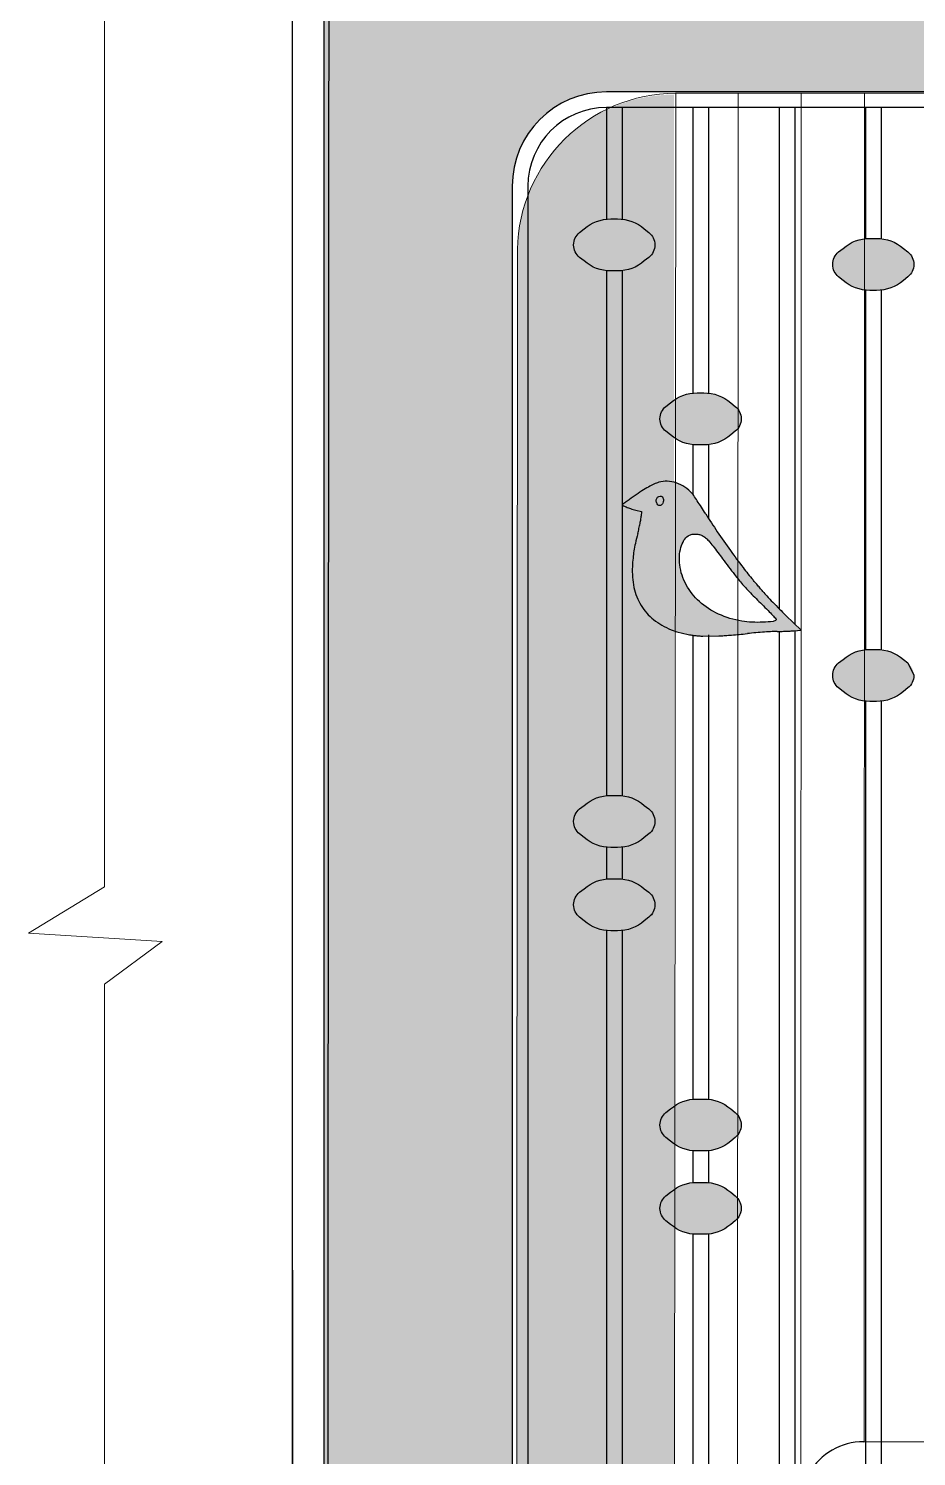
# Model space of a CAD drawing. Header units: millimetres. Extents: x 35877 to 3066687, y -650199 to -40525.
# Drawn here: x 147336.93 to 147365.21, y -179762.83 to -179717.35 of the extents above; entities that cross this region are included whole.
import ezdxf

# ---------------------------------------------------------------- set-up
doc = ezdxf.new("R2010")
doc.units = ezdxf.units.MM
doc.header["$MEASUREMENT"] = 0
doc.linetypes.add('DASHED', pattern=[0.75, 0.5, -0.25])
for name, color, linetype, lineweight in [('A8_FURNITURE', 32, 'Continuous', 30), ('dim05', 1, 'Continuous', 13), ('ELEVATION', 250, 'Continuous', 9), ('Elevation 4.5', 206, 'Continuous', 5), ('FURNITURE', 32, 'Continuous', 9), ('furniture dimensions', 1, 'DASHED', 0), ('NAME PLATE', 7, 'Continuous', 25), ('wall', 7, 'Continuous', 30)]:
    doc.layers.add(name, color=color, linetype=linetype, lineweight=lineweight)

msp = doc.modelspace()

# ---------------------------------------------------------------- hatches: boundary and pattern name
at = {"layer": 'dim05', "lineweight": 0, "true_color": 0xa47149, "transparency": 33554630}
h = msp.add_hatch(color=35, dxfattribs=at)
h.dxf.hatch_style = 1
h.paths.add_polyline_path([(147392.3251674995, -179711.3997529736), (147346.3330766873, -179711.3997529736), (147346.340726098, -179803.3590777474), (147392.3328169103, -179803.3590777474), (147392.3315776124, -179788.4605452587), (147386.3328169103, -179788.4605452587), (147386.3328169103, -179791.3590777474, -0.4142135623730951), (147383.3328169103, -179794.3590777474), (147355.3352635516, -179794.3590777474, -0.4142135623730951), (147352.3352635516, -179791.3590777474), (147352.3352635516, -179722.3649777924, -0.4142135623730951), (147355.3352635516, -179719.3649777924), (147383.3328169103, -179719.3649777924, -0.4142135623730951), (147386.3328169103, -179722.3649777924), (147386.3328169103, -179749.2606801416), (147392.3283168678, -179749.2606801416)])
at = {"layer": 'Elevation 4.5', "lineweight": 0, "true_color": 0x000000, "transparency": 33554628}
h = msp.add_hatch(color=18, dxfattribs=at)
h.dxf.hatch_style = 1
h.paths.add_polyline_path([(147356.8783079408, -179724.243888833, 0.2335693837451339), (147356.6882745511, -179723.8437488668), (147356.5436048831, -179723.7294494846, 0.1866468864992515), (147355.6935321075, -179723.4129529946), (147355.4771988825, -179723.4129529946, 0.1866468864992447), (147354.627126107, -179723.7294494846), (147354.4824564389, -179723.8437488668, 0.229438131234605), (147354.2924230492, -179724.2360761543, 0.2335693837451812), (147354.4824564389, -179724.6362161204), (147354.627126107, -179724.7505155027, 0.1866468864992518), (147355.4771988825, -179725.0670119927), (147355.6935321075, -179725.0670119927, 0.1866468864992437), (147356.5436048831, -179724.7505155027), (147356.6882745511, -179724.6362161204, 0.229438131234605)])
h.paths.add_polyline_path([(147364.9376628907, -179724.4631638638), (147364.7929932227, -179724.3488644816, 0.1866468864992479), (147363.9429204472, -179724.0323679916), (147363.7265872222, -179724.0323679916, 0.186646886499249), (147362.8765144466, -179724.3488644816), (147362.7318447786, -179724.4631638639, 0.2294381312187934), (147362.5418113889, -179724.8554911513, 0.2335693837454127), (147362.7318447786, -179725.2556311174), (147362.8765144466, -179725.3699304997, 0.1866468864992496), (147363.7265872222, -179725.6864269897), (147363.9429204472, -179725.6864269897, 0.1866468864992459), (147364.7929932227, -179725.3699304997), (147364.9376628907, -179725.2556311175, 0.2294381312761696), (147365.1276962805, -179724.86330383, 0.2335693837839362)])
h.paths.add_polyline_path([(147359.4380706643, -179729.3847134651), (147359.2934009963, -179729.2704140829, 0.1866468864992447), (147358.4433282207, -179728.953917593), (147358.2269949958, -179728.953917593, 0.1866468864992453), (147357.3769222202, -179729.2704140829), (147357.2322525521, -179729.3847134652, 0.2294381312187938), (147357.0422191625, -179729.7770407527, 0.2335693837448415), (147357.2322525521, -179730.1771807188), (147357.3769222202, -179730.2914801011, 0.1866468864992492), (147358.2269949958, -179730.607976591), (147358.4433282207, -179730.607976591, 0.186646886499244), (147359.2934009963, -179730.2914801011), (147359.4380706643, -179730.1771807189, 0.229438131276169), (147359.628104054, -179729.7848534313, 0.2335693837839357)])
h = msp.add_hatch(color=18, dxfattribs=at)
h.dxf.hatch_style = 1
edge = h.paths.add_edge_path()
edge.add_arc((147339.2703924858, -179744.8971524703), 22.71277757108558, 32.16172456926157, 32.81148210288643)
edge.add_arc((147344.5505036743, -179741.4928552149), 16.43035654375045, 32.81148210665176, 33.63723764329593)
edge.add_arc((147343.5718016293, -179742.1440515416), 17.60590507442646, 33.63732160428831, 34.28730340976625)
edge.add_arc((147357.5606780946, -179732.6060287093), 0.674793347500813, 34.28730343310656, 41.16894355051372)
edge.add_arc((147357.1639614631, -179732.9529482118), 1.201801152872894, 41.16894354354579, 55.9920307366927)
edge.add_arc((147357.1855411539, -179732.9209646011), 1.163218327600577, 55.99203073469801, 71.17988011244289)
edge.add_arc((147357.2227774439, -179732.8117155181), 1.047797777297143, 71.1799864031716, 87.21540258183099)
edge.add_arc((147357.2366479413, -179732.5265413828), 0.7622865198643559, 87.21540257365744, 107.569980809068)
edge.add_arc((147357.3958545889, -179733.0293381829), 1.289687106465092, 107.5699808175182, 114.984230487483)
edge.add_arc((147357.959424872, -179734.2387875243), 2.62399560651567, 114.984230472451, 119.3422138767468)
edge.add_arc((147358.5669758085, -179735.3195639687), 3.863832637452334, 119.3422138913767, 122.918402823684)
edge.add_arc((147361.1491809273, -179739.3082356773), 8.615388727239672, 122.9184028174024, 124.8820485785528)
edge.add_arc((147388.6279233748, -179778.7244012969), 56.66448235709579, 124.8820485660495, 125.0486099598604)
edge.add_arc((147375.1480082019, -179759.5078074002), 33.19140002734221, 125.0486100054601, 125.297528854635)
edge.add_arc((147395.7656303159, -179788.6297826148), 68.87298886579251, 125.2975288079876, 125.400118313947)
edge.add_arc((147356.0160073778, -179732.6968740753), 0.2543122433924807, 125.400118316436, 130.7660377782542)
edge.add_arc((147355.8611644388, -179732.5172716855), 0.01717651394238802, 130.7660378935498, 241.7913550572283)
edge.add_arc((147356.539567543, -179731.2525134982), 1.452392192579913, 241.7913550735764, 246.6074439563219)
edge.add_arc((147356.6106907525, -179731.0880988554), 1.631530925651959, 246.6074439603124, 252.0734011422824)
edge.add_arc((147356.7753567271, -179730.5790912304), 2.166510967779784, 252.0734011402797, 256.4923487535344)
edge.add_line((147356.2693134696, -179732.6856737697), (147356.4536184268, -179732.7299475065))
edge.add_line((147356.4536184268, -179732.7299475065), (147356.4445692315, -179732.8849338977))
edge.add_arc((147355.6927610389, -179732.841038049), 0.7530885764697608, 350.1867725936558, 356.65846321495945, ccw=False)
edge.add_arc((147351.0008530469, -179732.0294892722), 5.514665208493895, 348.6954306194755, 350.18677260226514, ccw=False)
edge.add_arc((147350.3501680287, -179731.899422537), 6.178222552240888, 347.16117339176003, 348.6954936126226, ccw=False)
edge.add_arc((147350.0989819452, -179731.8421801609), 6.435848517784304, 345.672186875351, 347.1612144690426, ccw=False)
edge.add_arc((147368.0145657578, -179736.4180681835), 12.0548760364553, 165.6721868666316, 167.2040636775351)
edge.add_arc((147360.1517961764, -179734.6322772017), 3.991862026780903, 167.204063686911, 170.6969806769675)
edge.add_arc((147359.538792039, -179734.5318564175), 3.370687006033028, 170.6970534266985, 174.5650807287393)
edge.add_arc((147362.6894829734, -179734.8316218753), 6.535606071972467, 174.565080738195, 176.9223248547493)
edge.add_arc((147358.7660067221, -179734.6206672009), 2.606462683265474, 176.9223248525256, 191.7869719320551)
edge.add_arc((147357.9702136696, -179734.7867281933), 1.793527977553087, 191.7869719330732, 211.4585563509173)
edge.add_arc((147357.9053177769, -179734.8264319075), 1.717449979413286, 211.4585563533364, 231.6243327161126)
edge.add_arc((147358.2324227319, -179734.4133679206), 2.244346087587395, 231.6243327160234, 248.1267195580764)
edge.add_line((147357.396280261, -179736.4961437437), (147357.5753943547, -179736.5680501387))
edge.add_line((147357.5753943547, -179736.5680501387), (147357.9346436562, -179736.6498498345))
edge.add_arc((147358.2296120936, -179735.1103831067), 1.567470632925063, 259.1533424034242, 262.434350220214)
edge.add_arc((147358.7726185261, -179731.0220438236), 5.691712875962254, 262.4343501949585, 263.6909855828025)
edge.add_arc((147358.8340648551, -179730.4662716086), 6.250871535311828, 263.6909856047576, 264.9343735003256)
edge.add_arc((147358.7036436242, -179731.9375813713), 4.773792622310335, 264.9343735001598, 266.4562436123144)
edge.add_line((147358.4085717297, -179736.7022459532), (147358.9154114748, -179736.686532157))
edge.add_line((147358.9154114748, -179736.686532157), (147359.0413431016, -179736.686532157))
edge.add_arc((147359.0413431012, -179735.6379559009), 1.048576256143861, 270.0000000222639, 274.4026507890214)
edge.add_arc((147356.8670444477, -179707.3975035508), 29.37260710579882, 274.4026507642312, 274.7970686569487)
edge.add_arc((147357.0706917196, -179709.8246139862), 26.9369681186945, 274.7971488530964, 275.310263421353)
edge.add_arc((147356.0896004547, -179699.2697551817), 37.53732586980061, 275.3103236337591, 275.7105061503938)
edge.add_arc((147361.7975477106, -179756.3501029898), 19.82770500941959, 94.91844812055871, 95.7105061553006, ccw=False)
edge.add_arc((147361.8781907093, -179757.2870395427), 20.76810566715427, 94.15348781103518, 94.9184901770812, ccw=False)
edge.add_arc((147361.7142126199, -179755.0288548357), 18.50397515314464, 93.39746178999599, 94.1535177038175, ccw=False)
edge.add_arc((147360.8047095357, -179739.7087125569), 3.156859616249403, 90.60034834854628, 93.39746178710669, ccw=False)
edge.add_arc((147360.6881000409, -179728.5801947689), 7.972269097740296, 270.6003483631366, 271.0369806123186)
edge.add_line((147360.8323800775, -179736.5511581886), (147361.5425724825, -179736.5153914638))
edge.add_arc((147377.6668598689, -179719.20706712), 23.65524752161354, 223.9404505925304, 227.0283183088817, ccw=False)
edge.add_arc((147372.1743996201, -179724.5221621643), 16.01214733226215, 222.896776801858, 223.8834857300156, ccw=False)
edge.add_arc((147363.2795960893, -179732.7867912541), 3.870416654803198, 220.0632280018442, 222.8967767977496, ccw=False)
edge.add_arc((147284.7005105026, -179798.8703798608), 98.80242968147073, 40.06322799918034, 40.1516844981128)
edge.add_arc((147297.912081313, -179787.7249440291), 81.51757089850346, 40.15175099837433, 40.25570186641909)
edge.add_arc((147301.2035390286, -179784.9380433051), 77.20474009557171, 40.25575072261492, 40.34538112926886)
edge.add_arc((147355.5413216991, -179738.7822109571), 5.909891156234724, 40.3453811102247, 40.94446054311418)
edge.add_arc((147365.879635203, -179729.8128315031), 7.776981894013973, 217.2227130501662, 220.944460562683, ccw=False)
edge.add_arc((147379.2128230095, -179719.6840578926), 24.52111375975269, 215.641396512841, 217.2227130518501, ccw=False)
edge.add_arc((147381.1057479373, -179718.326787035), 26.85035160999695, 214.0867432932073, 215.6413965111122, ccw=False)
edge.add_arc((147375.5904825388, -179722.0590416868), 20.19093142486694, 212.1617245665263, 214.0867432949394, ccw=False)
edge = h.paths.add_edge_path(flags=16)
edge.add_arc((147357.1481575823, -179732.3662968056), 0.2322651146118047, 204.4953488956486, 219.9434680252169, ccw=False)
edge.add_arc((147357.0961830887, -179732.3899778519), 0.1751499683182469, 171.290389192147, 204.4953488683468, ccw=False)
edge.add_arc((147357.0869621753, -179732.3885652708), 0.1658214834924032, 136.6978099472737, 171.2903892049318, ccw=False)
edge.add_arc((147357.0493307803, -179732.3531005222), 0.1141120038685766, 93.00279646678632, 136.6978099550661, ccw=False)
edge.add_arc((147357.0486224601, -179732.3395975795), 0.1005904958060329, 45.000014898631775, 93.00279645580622, ccw=False)
edge.add_arc((147357.0520969858, -179732.33612309), 0.09567680006221069, 11.325878481928214, 45.00003095784922, ccw=False)
edge.add_arc((147356.8922138487, -179732.368145997), 0.2587353297781608, -4.7066212332899795, 11.325878482564974, ccw=False)
edge.add_arc((147356.8788609153, -179732.3670466325), 0.272133442740565, 339.6071331042216, 355.2933787699598, ccw=False)
edge.add_arc((147357.0133215565, -179732.4170330425), 0.1286820390840577, 312.14464819820995, 339.6071330874381, ccw=False)
edge.add_arc((147357.0034254123, -179732.4060979051), 0.1434302898713241, 290.55917258419873, 312.14464822246345, ccw=False)
edge.add_arc((147357.0298070768, -179732.4764373323), 0.06830621089635083, 252.9833380006609, 290.55917254643856, ccw=False)
edge.add_arc((147357.0343467197, -179732.4616042584), 0.08381841382622764, 219.9434680186553, 252.98333803240502, ccw=False)
edge = h.paths.add_edge_path(flags=16)
edge.add_arc((147358.1165859455, -179733.7761480042), 0.3224896342936749, 104.54598176385619, 123.51146245731499, ccw=False)
edge.add_arc((147358.1610738936, -179733.9476023808), 0.4996217341068242, 90.8832227233267, 104.5459817776453, ccw=False)
edge.add_arc((147358.1616567858, -179733.9854123493), 0.5374361954011544, 77.69642233482853, 90.88322270792588, ccw=False)
edge.add_arc((147358.1773280367, -179733.9135590597), 0.4638938039961975, 62.970975317138425, 77.69642235515062, ccw=False)
edge.add_arc((147358.1053201685, -179734.0547056509), 0.622347246046015, 51.14747338085027, 62.970975305511615, ccw=False)
edge.add_arc((147357.9935135885, -179734.1935042296), 0.8005767519077509, 41.35852815053022, 51.14747337910302, ccw=False)
edge.add_arc((147356.3418402299, -179735.6475267959), 3.00107817356593, 37.224918750188124, 41.3585281564371, ccw=False)
edge.add_arc((147304.884183869, -179774.741299066), 67.62470719938264, 36.79428501611818, 37.22491874805053, ccw=False)
edge.add_arc((147393.4776243871, -179708.4787191189), 43.00768952093476, 216.7942850155055, 217.637653555101)
edge.add_arc((147365.266350065, -179730.2338751115), 7.382378137841509, 217.6376535555531, 220.7440865039881)
edge.add_arc((147364.1648018025, -179731.1828317362), 5.928443046414641, 220.7440865036091, 224.3298438756137)
edge.add_arc((147374.6666462418, -179720.9238262168), 20.60958506176154, 224.3298438766727, 225.7480068876762)
edge.add_arc((147347.3408872015, -179748.9725503434), 18.5494245306522, 44.86726686309112, 45.748006887651115, ccw=False)
edge.add_arc((147356.7499479711, -179739.6069835213), 5.27372242245683, 42.62086097932121, 44.86726685715291, ccw=False)
edge.add_arc((147354.968805319, -179741.2460254049), 7.694244565161012, 41.450303158881525, 42.62086099310898, ccw=False)
edge.add_arc((147360.7199661042, -179736.166714363), 0.02122358009796283, -32.61788156688658, 41.45030317844203, ccw=False)
edge.add_arc((147360.6322253274, -179736.1105632048), 0.125393616470867, 275.88485687641503, 327.3821184445491, ccw=False)
edge.add_arc((147360.1022293043, -179730.9686067943), 5.294591959775962, 272.4032081349221, 275.8848568685409, ccw=False)
edge.add_arc((147360.1560521376, -179732.2510643926), 4.011005426326134, 267.33728693384694, 272.40320813495885, ccw=False)
edge.add_arc((147360.0949087252, -179733.5657900017), 2.694858799206424, 260.5119849194672, 267.33728693438877, ccw=False)
edge.add_arc((147360.150783687, -179733.2314648053), 3.033820962743133, 245.8124506496482, 260.51198491980324, ccw=False)
edge.add_arc((147359.8617285201, -179733.8750157068), 2.328334852051495, 227.8874133910659, 245.81245064905892, ccw=False)
edge.add_arc((147359.6637561058, -179734.0940193844), 2.033113430747092, 208.563410003735, 227.8874133889282, ccw=False)
edge.add_arc((147359.4823586514, -179734.192767491), 1.826579595609213, 187.620794974303, 208.563486297588, ccw=False)
edge.add_arc((147359.0840453341, -179734.2460609796), 1.424716814798801, 176.1607285301803, 187.6207949680533, ccw=False)
edge.add_arc((147358.9708489733, -179734.238464553), 1.311265848237073, 163.965792939255, 176.1607285358748, ccw=False)
edge.add_arc((147358.7147967611, -179734.1648772952), 1.044849219870216, 150.4171642868732, 163.9657929342519, ccw=False)
edge.add_arc((147358.1687190701, -179733.8548783374), 0.4169159444802546, 123.51146246436971, 150.4171642894861, ccw=False)
h = msp.add_hatch(color=18, dxfattribs=at)
h.dxf.hatch_style = 1
h.paths.add_polyline_path([(147365.1276962805, -179737.9568266399, 0.2335693837455621), (147364.9376628908, -179737.5566866738), (147364.7929932227, -179737.4423872915, 0.1866468864992518), (147363.9429204472, -179737.1258908016), (147363.7265872222, -179737.1258908016, 0.1866468864992447), (147362.8765144466, -179737.4423872915), (147362.7318447786, -179737.5566866738, 0.2294381312187929), (147362.5418113889, -179737.9490139613, 0.2335693837448415), (147362.7318447786, -179738.3491539274), (147362.8765144466, -179738.4634533097, 0.1866468864992493), (147363.7265872222, -179738.7799497996), (147363.9429204472, -179738.7799497996, 0.1866468864992456), (147364.7929932227, -179738.4634533097), (147364.9376628907, -179738.3491539275, 0.2294381312761698)])
h = msp.add_hatch(color=18, dxfattribs=at)
h.dxf.hatch_style = 1
h.paths.add_polyline_path([(147356.8783079408, -179742.6075487532, 0.2335693837455621), (147356.6882745512, -179742.2074087871), (147356.5436048831, -179742.0931094048, 0.1866468864992518), (147355.6935321075, -179741.7766129149), (147355.4771988826, -179741.7766129149, 0.1866468864992447), (147354.627126107, -179742.0931094048), (147354.4824564389, -179742.2074087871, 0.2294381312187929), (147354.2924230492, -179742.5997360746, 0.2335693837448415), (147354.4824564389, -179742.9998760407), (147354.627126107, -179743.114175423, 0.1866468864992493), (147355.4771988826, -179743.4306719129), (147355.6935321075, -179743.4306719129, 0.1866468864992456), (147356.5436048831, -179743.114175423), (147356.6882745511, -179742.9998760408, 0.2294381312761698)])
h = msp.add_hatch(color=18, dxfattribs=at)
h.dxf.hatch_style = 1
h.paths.add_polyline_path([(147356.8783079408, -179745.2616077513, 0.2335693837455621), (147356.6882745512, -179744.8614677852), (147356.5436048831, -179744.7471684029, 0.1866468864992518), (147355.6935321075, -179744.4306719129), (147355.4771988826, -179744.4306719129, 0.1866468864992447), (147354.627126107, -179744.7471684029), (147354.4824564389, -179744.8614677852, 0.2294381312187929), (147354.2924230492, -179745.2537950726, 0.2335693837448415), (147354.4824564389, -179745.6539350388), (147354.627126107, -179745.7682344211, 0.1866468864992493), (147355.4771988826, -179746.084730911), (147355.6935321075, -179746.084730911, 0.1866468864992456), (147356.5436048831, -179745.7682344211), (147356.6882745511, -179745.6539350388, 0.2294381312761698)])
h = msp.add_hatch(color=18, dxfattribs=at)
h.dxf.hatch_style = 1
h.paths.add_polyline_path([(147359.628104054, -179752.2780574081, 0.2335693837455621), (147359.4380706644, -179751.8779174419), (147359.2934009963, -179751.7636180597, 0.1866468864992518), (147358.4433282207, -179751.4471215697), (147358.2269949958, -179751.4471215697, 0.1866468864992447), (147357.3769222202, -179751.7636180597), (147357.2322525521, -179751.877917442, 0.2294381312187929), (147357.0422191625, -179752.2702447294, 0.2335693837448415), (147357.2322525521, -179752.6703846955), (147357.3769222202, -179752.7846840778, 0.1866468864992493), (147358.2269949958, -179753.1011805678), (147358.4433282207, -179753.1011805678, 0.1866468864992456), (147359.2934009963, -179752.7846840778), (147359.4380706643, -179752.6703846956, 0.2294381312761698)])
h = msp.add_hatch(color=18, dxfattribs=at)
h.dxf.hatch_style = 1
h.paths.add_polyline_path([(147359.628104054, -179754.9321164062, 0.2335693837455621), (147359.4380706644, -179754.53197644), (147359.2934009963, -179754.4176770577, 0.1866468864992518), (147358.4433282207, -179754.1011805678), (147358.2269949958, -179754.1011805678, 0.1866468864992447), (147357.3769222202, -179754.4176770577), (147357.2322525521, -179754.53197644, 0.2294381312187929), (147357.0422191625, -179754.9243037275, 0.2335693837448415), (147357.2322525521, -179755.3244436936), (147357.3769222202, -179755.4387430759, 0.1866468864992493), (147358.2269949958, -179755.7552395659), (147358.4433282207, -179755.7552395659, 0.1866468864992456), (147359.2934009963, -179755.4387430759), (147359.4380706643, -179755.3244436937, 0.2294381312761698)])
at = {"layer": 'NAME PLATE', "lineweight": 0, "true_color": 0x000000, "transparency": 33554687}
h = msp.add_hatch(color=18, dxfattribs=at)
h.dxf.hatch_style = 1
h.set_gradient(color1=(153, 155, 55), color2=(229, 232, 120), name='INVCYLINDER')
h.paths.add_polyline_path([(147386.5848422192, -179724.4331572106, 0.4109880837196706), (147381.5476447298, -179719.4511910097), (147381.5476447298, -179762.3972749645), (147386.5848422192, -179762.3936251742)], flags=17)
h.paths.add_polyline_path([(147386.5850094371, -179766.4111629302, 0.9852287181319922), (147386.5226064458, -179762.4127009826), (147381.5476447298, -179762.3972749645), (147381.5476447298, -179789.3580342925), (147357.4855009232, -179789.3580342925), (147357.4855009232, -179719.4508876503, 0.4142438736979137), (147352.5028196509, -179724.4331572536), (147352.455553519, -179789.3826911348, 0.4139882622943566), (147357.4555520395, -179794.3865375537), (147381.5048659361, -179794.4050383065, 0.4196556007892562), (147386.6135037284, -179789.377809019)])

# ---------------------------------------------------------------- linework, layer by layer
at = {"layer": 'A8_FURNITURE', "linetype": 'ByBlock', "lineweight": 15, "transparency": 33554687}
for p, q in [((147357.5491893051, -179719.4039058594, 531.9840777681574), (147357.4870379065, -179789.3100923572, -260.0136148767915)), ((147357.5399587933, -179719.4039052458, -42.33362148404757), (147381.5475850639, -179719.4055010982, 42.33362148404757)), ((147359.5355707914, -179719.4040378996, 2.395492587626329), (147359.4948048342, -179789.3116369003, -1.503754232695003)), ((147361.5368538606, -179719.4041709304, 2.394176148815795), (147361.5239730482, -179766.3609411842)), ((147363.5514166515, -179719.4043048439, 2.393617538788078), (147363.5396481407, -179762.3653141177, -0.000630084406848308))]:
    msp.add_line(p, q, dxfattribs=at)
at = {"layer": 'A8_FURNITURE', "linetype": 'ByBlock', "transparency": 33554687}
msp.add_line((147363.5245211989, -179762.3623931173, 0.1018996002810582), (147386.5236929953, -179762.3457286614), dxfattribs=at)
msp.add_lwpolyline([(147392.4990637174, -179803.3908852751), (147346.4407260981, -179803.3554533322), (147346.5058636073, -179711.3395912913)], dxfattribs=at)
at = {"layer": 'A8_FURNITURE', "linetype": 'ByBlock', "lineweight": 15, "transparency": 33554687}
msp.add_lwpolyline([(147352.4588928132, -179789.5198076689), (147352.5027613041, -179724.3858714471)], dxfattribs=at)
msp.add_arc((147357.5706445538, -179724.472434839, -42.33362148404757), 5.068622480763499, 90.34687438484784, 179.0214386323022, dxfattribs=at)
at = {"layer": 'A8_FURNITURE', "linetype": 'ByBlock', "transparency": 33554687}
msp.add_arc((147363.5245211989, -179764.3623931151, 0.1018996002810582), 1.999999924652877, 90, 270.0159486753458, dxfattribs=at)
at = {"layer": 'ELEVATION', "color": 18, "true_color": 0x000000, "transparency": 33554687}
msp.add_line((147345.340726098, -179833.3590777474), (147345.340726098, -179682.3590777474), dxfattribs=at)
at = {"layer": 'Elevation 4.5', "color": 18, "lineweight": 30, "true_color": 0x000000, "transparency": 33554687}
for p, q in [((147355.335365495, -179719.8649777924), (147355.335365495, -179723.419177447)), ((147355.835365495, -179719.8649777924), (147355.835365495, -179723.419177447)), ((147358.0851616082, -179719.8649777924), (147358.0851616082, -179728.9601420454)), ((147358.5851616082, -179719.8649777924), (147358.5851616082, -179728.9601420454)), ((147360.8349577214, -179719.8649777924), (147360.8349577214, -179735.8276536255)), ((147361.3349577214, -179719.8649777924), (147361.3349577214, -179736.3149091399)), ((147363.5847538347, -179719.8649777924), (147363.5847538347, -179724.038592444)), ((147364.0847538347, -179719.8649777924), (147364.0847538347, -179724.038592444)), ((147355.335365495, -179725.0607875403), (147355.335365495, -179741.7828373673)), ((147355.835365495, -179725.0607875403), (147355.835365495, -179741.7828373672)), ((147363.5847538347, -179725.6802025372), (147363.5847538347, -179737.132115254)), ((147364.0847538347, -179725.6802025372), (147364.0847538347, -179737.132115254)), ((147358.0851616082, -179730.6017521386), (147358.0851616082, -179732.1814546807)), ((147358.5851616082, -179730.6017521386), (147358.5851616082, -179732.9444802105)), ((147356.2693130649, -179732.6856736725), (147356.4536184268, -179732.7299475065)), ((147356.4536184268, -179732.7299475065), (147356.4445692705, -179732.8849332292)), ((147361.5425724825, -179736.5153914638), (147361.0517837596, -179736.0414633904)), ((147357.3962817701, -179736.4961443495), (147357.5753943547, -179736.5680501387)), ((147357.5753943547, -179736.5680501387), (147357.9346436562, -179736.6498498345)), ((147360.8349577214, -179736.5511111145), (147360.8349577214, -179775.0379045549)), ((147361.301912465, -179736.5321914242), (147361.5425724825, -179736.5153914638)), ((147361.3349577214, -179736.5298846056), (147361.3349577214, -179775.0477868053)), ((147358.0851616082, -179736.6720879339), (147358.0851616082, -179751.4533460221)), ((147358.4085717297, -179736.7022459532), (147358.9154114748, -179736.686532157)), ((147358.5851616082, -179736.6551597964), (147358.5851616082, -179751.4533460221)), ((147358.9154114748, -179736.686532157), (147359.0413441428, -179736.686532157)), ((147363.5847538347, -179738.7737253472), (147363.5847538347, -179751.4821111864)), ((147364.0847538347, -179738.7737253472), (147364.0847538347, -179752.3156759286)), ((147355.335365495, -179743.4244474605), (147355.335365495, -179744.4368963653)), ((147355.835365495, -179743.4244474605), (147355.835365495, -179744.4368963653)), ((147358.0851616083, -179744.0207128699), (147358.0851616083, -179745.0207128699)), ((147358.5851616083, -179744.0207128699), (147358.5851616083, -179745.0207128699)), ((147355.335365495, -179746.0785064586), (147355.335365495, -179771.1406110733)), ((147355.835365495, -179746.0785064586), (147355.835365495, -179770.6537180487)), ((147363.5847538347, -179751.4821111864), (147363.5847538347, -179793.8465463402)), ((147364.0847538347, -179752.3156759286), (147364.0847538347, -179793.8590777474)), ((147358.0851616082, -179753.0949561154), (147358.0851616082, -179754.1074050202)), ((147358.5851616082, -179753.0949561154), (147358.5851616082, -179754.1074050202)), ((147358.0851616082, -179755.7490151134), (147358.0851616082, -179767.7755470211)), ((147358.5851616082, -179755.7490151134), (147358.5851616082, -179767.0098358779))]:
    msp.add_line(p, q, dxfattribs=at)
msp.add_lwpolyline([(147393.3251674995, -179710.3997529736), (147345.3330766873, -179710.3997529736), (147345.340726098, -179803.3590777474), (147393.3328169103, -179803.3590777474)], close=True, dxfattribs=at)
msp.add_lwpolyline([(147385.8328169103, -179749.2606801416), (147385.8328169103, -179722.3649777924, 0.4142135623730951), (147383.3328169103, -179719.8649777924), (147355.3352635516, -179719.8649777924, 0.4142135623730951), (147352.8352635516, -179722.3649777924), (147352.8352635516, -179791.3590777474, 0.4142135623730951), (147355.3352635516, -179793.8590777474), (147383.3328169103, -179793.8590777474, 0.4142135623730951), (147385.8328169103, -179791.3590777474), (147385.8328169103, -179788.4605452587)], format="xyb", dxfattribs=at)
for points in [[(147356.8783079408, -179724.2360761543), (147356.8783079408, -179724.243888833, -0.2294381312374742), (147356.6882745511, -179724.6362161204), (147356.5436048831, -179724.7505155027, -0.1866468864992491), (147355.6935321075, -179725.0670119927), (147355.4771988825, -179725.0670119927, -0.1866468864992491), (147354.627126107, -179724.7505155027), (147354.4824564389, -179724.6362161204, -0.2294381312374742), (147354.2924230492, -179724.243888833), (147354.2924230492, -179724.2360761543, -0.2294381312374741), (147354.4824564389, -179723.8437488668), (147354.627126107, -179723.7294494846, -0.1866468864992491), (147355.4771988825, -179723.4129529946), (147355.6935321075, -179723.4129529946, -0.1866468864992491), (147356.5436048831, -179723.7294494846), (147356.6882745511, -179723.8437488668, -0.2294381312374741)], [(147365.1276962805, -179724.8554911513), (147365.1276962805, -179724.86330383, -0.2294381312374742), (147364.9376628908, -179725.2556311174), (147364.7929932227, -179725.3699304997, -0.1866468864992491), (147363.9429204472, -179725.6864269897), (147363.7265872222, -179725.6864269897, -0.1866468864992491), (147362.8765144466, -179725.3699304997), (147362.7318447786, -179725.2556311174, -0.2294381312374742), (147362.5418113889, -179724.86330383), (147362.5418113889, -179724.8554911513, -0.2294381312374741), (147362.7318447786, -179724.4631638638), (147362.8765144466, -179724.3488644816, -0.1866468864992491), (147363.7265872222, -179724.0323679916), (147363.9429204472, -179724.0323679916, -0.1866468864992491), (147364.7929932227, -179724.3488644816), (147364.9376628908, -179724.4631638638, -0.2294381312374741)], [(147359.628104054, -179729.7770407527), (147359.628104054, -179729.7848534313, -0.2294381312374742), (147359.4380706644, -179730.1771807188), (147359.2934009963, -179730.2914801011, -0.1866468864992491), (147358.4433282207, -179730.607976591), (147358.2269949958, -179730.607976591, -0.1866468864992491), (147357.3769222202, -179730.2914801011), (147357.2322525521, -179730.1771807188, -0.2294381312374742), (147357.0422191625, -179729.7848534313), (147357.0422191625, -179729.7770407527, -0.2294381312374741), (147357.2322525522, -179729.3847134652), (147357.3769222202, -179729.2704140829, -0.1866468864992491), (147358.2269949958, -179728.953917593), (147358.4433282207, -179728.953917593, -0.1866468864992491), (147359.2934009963, -179729.2704140829), (147359.4380706644, -179729.3847134652, -0.2294381312374741)], [(147357.1197506633, -179732.2684693393, -0.147998), (147357.1459105978, -179732.3173332984, -0.070065), (147357.1500770575, -179732.38937184, -0.06855499999999999), (147357.1339385954, -179732.4618727248, -0.120405), (147357.0996678296, -179732.5124447206, -0.09446399999999999), (147357.053794462, -179732.5403931279, -0.16544), (147357.0098174122, -179732.5417531172, -0.145171), (147356.970084994, -179732.515418356, -0.06750700000000001), (147356.9367976816, -179732.4625988089, -0.145904), (147356.9230525563, -179732.3634574793, -0.152099), (147356.9662863815, -179732.2748370106, -0.193), (147357.0433535369, -179732.2391451714, -0.212568)], [(147358.3881404008, -179733.5003332032, -0.051635), (147358.4957283662, -179733.5700433625, -0.042739), (147358.594418332, -179733.6645083648, -0.018038), (147358.7314979461, -179733.8320361726, -0.001879), (147359.0374477958, -179734.2379037777, 0.00368), (147359.4203387096, -179734.7420519274, 0.013555), (147359.6732272825, -179735.0522238442, 0.015647), (147359.9240200138, -179735.3255611233, 0.006188), (147360.2849665834, -179735.6860173354, -0.003843), (147360.4876688326, -179735.8865546548, -0.009801), (147360.6306107001, -179736.0359045564, -0.005108), (147360.7358738112, -179736.1526649784, -0.334926), (147360.7378424032, -179736.1781545679, -0.228559), (147360.6450818305, -179736.2352959967, -0.015192), (147360.324255326, -179736.2585414315, -0.022109), (147359.9697122619, -179736.2577390713, -0.029789), (147359.6506902385, -179736.2237843365, -0.06422699999999999), (147358.9077561147, -179735.9989459865, -0.078375), (147358.3003583109, -179735.6022291426, -0.084521), (147357.8780730738, -179735.0660720225, -0.091628), (147357.6719126768, -179734.4350037231, -0.050044), (147357.6625250568, -179734.1506769998, -0.053263), (147357.7105953443, -179733.8762782535, -0.059186), (147357.8061510658, -179733.6490547552, -0.11794), (147357.9385373176, -179733.5072646645, -0.082944), (147358.0355919946, -179733.4639949261, -0.059685), (147358.1533725468, -179733.4480400059, -0.057602), (147358.276180212, -179733.4603199298, -0.06434)], [(147365.1276962805, -179737.9490139613), (147365.1276962805, -179737.9568266399, -0.2294381312374742), (147364.9376628908, -179738.3491539274), (147364.7929932228, -179738.4634533097, -0.1866468864992491), (147363.9429204472, -179738.7799497996), (147363.7265872222, -179738.7799497996, -0.1866468864992491), (147362.8765144467, -179738.4634533097), (147362.7318447786, -179738.3491539274, -0.2294381312374742), (147362.5418113889, -179737.9568266399), (147362.5418113889, -179737.9490139613, -0.2294381312374741), (147362.7318447786, -179737.5566866738), (147362.8765144467, -179737.4423872915, -0.1866468864992491), (147363.7265872222, -179737.1258908016), (147363.9429204472, -179737.1258908016, -0.1866468864992491), (147364.7929932228, -179737.4423872915), (147364.9376628908, -179737.5566866738)], [(147356.8783079408, -179742.5997360745), (147356.8783079408, -179742.6075487532, -0.2294381312374742), (147356.6882745511, -179742.9998760407), (147356.5436048831, -179743.114175423, -0.1866468864992491), (147355.6935321075, -179743.4306719129), (147355.4771988825, -179743.4306719129, -0.1866468864992491), (147354.627126107, -179743.114175423), (147354.4824564389, -179742.9998760407, -0.2294381312374742), (147354.2924230492, -179742.6075487532), (147354.2924230492, -179742.5997360745, -0.2294381312374741), (147354.4824564389, -179742.2074087871), (147354.627126107, -179742.0931094048, -0.1866468864992491), (147355.4771988825, -179741.7766129148), (147355.6935321075, -179741.7766129148, -0.1866468864992491), (147356.5436048831, -179742.0931094048), (147356.6882745511, -179742.2074087871, -0.2294381312374741)], [(147356.8783079408, -179745.2537950726), (147356.8783079408, -179745.2616077513, -0.2294381312374742), (147356.6882745511, -179745.6539350387), (147356.5436048831, -179745.768234421, -0.1866468864992491), (147355.6935321075, -179746.084730911), (147355.4771988825, -179746.084730911, -0.1866468864992491), (147354.627126107, -179745.768234421), (147354.4824564389, -179745.6539350387, -0.2294381312374742), (147354.2924230492, -179745.2616077513), (147354.2924230492, -179745.2537950726, -0.2294381312374741), (147354.4824564389, -179744.8614677851), (147354.627126107, -179744.7471684029, -0.1866468864992491), (147355.4771988825, -179744.4306719129), (147355.6935321075, -179744.4306719129, -0.1866468864992491), (147356.5436048831, -179744.7471684029), (147356.6882745511, -179744.8614677851, -0.2294381312374741)], [(147359.628104054, -179752.2702447294), (147359.628104054, -179752.2780574081, -0.2294381312374742), (147359.4380706644, -179752.6703846955), (147359.2934009963, -179752.7846840778, -0.1866468864992491), (147358.4433282207, -179753.1011805678), (147358.2269949958, -179753.1011805678, -0.1866468864992491), (147357.3769222202, -179752.7846840778), (147357.2322525521, -179752.6703846955, -0.2294381312374742), (147357.0422191625, -179752.2780574081), (147357.0422191625, -179752.2702447294, -0.2294381312374741), (147357.2322525522, -179751.8779174419), (147357.3769222202, -179751.7636180597, -0.1866468864992491), (147358.2269949958, -179751.4471215697), (147358.4433282207, -179751.4471215697, -0.1866468864992491), (147359.2934009963, -179751.7636180597), (147359.4380706644, -179751.8779174419, -0.2294381312374741)], [(147359.628104054, -179754.9243037275), (147359.628104054, -179754.9321164062, -0.2294381312374742), (147359.4380706644, -179755.3244436936), (147359.2934009963, -179755.4387430759, -0.1866468864992491), (147358.4433282207, -179755.7552395659), (147358.2269949958, -179755.7552395659, -0.1866468864992491), (147357.3769222202, -179755.4387430759), (147357.2322525521, -179755.3244436936, -0.2294381312374742), (147357.0422191625, -179754.9321164062), (147357.0422191625, -179754.9243037275, -0.2294381312374741), (147357.2322525522, -179754.53197644), (147357.3769222202, -179754.4176770577, -0.1866468864992491), (147358.2269949958, -179754.1011805678), (147358.4433282207, -179754.1011805678, -0.1866468864992491), (147359.2934009963, -179754.4176770577), (147359.4380706644, -179754.53197644, -0.2294381312374741)]]:
    msp.add_lwpolyline(points, format="xyb", close=True, dxfattribs=at)
for centre, radius, start, end in [((147358.5669758084, -179735.3195639692), 3.863832637864203, 119.34230036194, 122.9184126580655), ((147357.9594248722, -179734.2387875236), 2.623995605995932, 114.9842620505962, 119.3423412243176), ((147357.3958545888, -179733.0293381829), 1.289687106467398, 107.570058227055, 114.9842947078556), ((147357.2366479413, -179732.5265413829), 0.7622865199143046, 87.21550114132543, 107.5701117891655), ((147357.2227774438, -179732.8117155182), 1.04779777737952, 71.17894093709971, 87.21547428581611), ((147357.1855411539, -179732.9209646012), 1.163218327678083, 55.99033052553898, 71.17893838429171), ((147357.163961463, -179732.9529482117), 1.201801152876731, 41.16895437226045, 55.9903851069887), ((147356.0160073778, -179732.6968740755), 0.2543122435719983, 125.4002412998834, 130.7660417286933), ((147395.7656303141, -179788.6297826079), 68.87298885913003, 125.2974447403911, 125.4001187704237), ((147375.1480081855, -179759.5078074114), 33.19140002708405, 125.0486907877701, 125.2973543724523), ((147388.627923382, -179778.724401287), 56.66448235315305, 124.8820412123029, 125.0486573099169), ((147361.1491809264, -179739.3082356771), 8.615388726649833, 122.9184072270361, 124.8820001330462), ((147357.5606780945, -179732.6060287093), 0.6747933476355904, 34.28728766469953, 41.16896283715737), ((147343.5718016324, -179742.1440515444), 17.60590507348274, 33.6396330497445, 34.28730281757502), ((147344.550503674, -179741.492855214), 16.43035654344781, 32.81145026824061, 33.63971445101947), ((147355.8611644388, -179732.5172716855), 0.01717651394821247, 130.7660965104146, 241.7913230660666), ((147356.5395675428, -179731.2525134983), 1.452392192378978, 241.7913546969738, 246.6073872706736), ((147356.6106907524, -179731.0880988549), 1.631530926074752, 246.6073935026667, 252.0732910358252), ((147356.7753567269, -179730.5790912306), 2.166510967498774, 252.0733182190897, 256.4923377517696), ((147355.6927610389, -179732.8410380489), 0.7530885764547112, 350.1867285793645, 356.6585141558095), ((147339.2703924851, -179744.8971524703), 22.7127775716815, 32.16172667348464, 32.81145907321563), ((147375.5904825392, -179722.0590416873), 20.19093142500675, 212.1617221963812, 214.0865859447733), ((147350.0989819458, -179731.8421801605), 6.435848517269968, 345.6721553977517, 347.1611371658564), ((147350.3501680291, -179731.8994225362), 6.178222552010446, 347.1610928608862, 348.6963676043108), ((147351.000853046, -179732.0294892722), 5.514665209368815, 348.6964097871125, 350.1867665950334), ((147381.1057479375, -179718.3267870339), 26.85035161077118, 214.0866249709603, 215.6411502206608), ((147360.1517961762, -179734.632277202), 3.991862026580391, 167.2039946496221, 170.6960167389348), ((147368.0145657583, -179736.4180681819), 12.05487603655545, 165.672203676951, 167.2040408262527), ((147362.6894829734, -179734.8316218751), 6.535606071959995, 174.5650762340503, 176.9223706527605), ((147359.5387920394, -179734.531856417), 3.370687006320364, 170.6959118642013, 174.5650719962681), ((147379.2128230094, -179719.6840578931), 24.5211137593664, 215.6411268245672, 217.2226944170244), ((147358.766006722, -179734.6206672009), 2.606462683102706, 176.9224396811572, 191.7870045928489), ((147365.8796352031, -179729.8128315026), 7.776981894470183, 217.2226542962441, 220.9444901039464), ((147357.9702136695, -179734.7867281933), 1.793527977537208, 191.7870193976384, 211.4572634356016), ((147355.5413216999, -179738.7822109572), 5.909891155698539, 40.34533837242013, 40.944421678113), ((147301.2035390195, -179784.9380433026), 77.20474010099319, 40.25393379182151, 40.34537785101263), ((147297.912081311, -179787.7249440339), 81.51757090312233, 40.15176540673549, 40.25398107157789), ((147284.7005104955, -179798.8703798736), 98.8024296951526, 40.06323170780024, 40.1516963876642), ((147363.2795960893, -179732.7867912537), 3.870416655076666, 220.0631333865116, 222.8968382302372), ((147372.1743996214, -179724.5221621665), 16.01214733164903, 222.896791642502, 223.8834188702524), ((147373.4418246632, -179723.3032190203), 17.77060933858912, 223.8833701468443, 224.8626636515209), ((147357.9053177769, -179734.8264319075), 1.717449979410189, 211.4572061628537, 231.6246694259514), ((147371.1480143787, -179725.5860600769), 14.53441884502409, 224.8626611529594, 226.0012335160835), ((147358.2324227319, -179734.4133679207), 2.244346087537092, 231.6245903782496, 248.1267610720835), ((147361.8781907086, -179757.287039543), 20.7681056674129, 94.15349871873738, 94.9185091246277), ((147361.7142126206, -179755.0288548366), 18.50397515404232, 93.39745758670259, 94.15352995009712), ((147360.8047095357, -179739.7087125573), 3.156859616601853, 90.60039606350583, 93.39743714020844), ((147360.6881000418, -179728.5801947698), 7.972269096788517, 270.6003294621767, 271.5234740689025), ((147360.5383143429, -179722.948390697), 13.60606469751603, 271.5234857007036, 272.1420494343353), ((147360.5576170858, -179723.4649416698), 13.08915319337521, 272.142127904552, 272.7650460839433), ((147360.9345879618, -179731.2702790308), 5.274717938023607, 272.7650550723715, 273.9932356462554), ((147358.2296120939, -179735.1103831069), 1.567470632715429, 259.1533423915507, 262.43433292887), ((147358.7726185247, -179731.0220438234), 5.691712876012644, 262.4343454510069, 263.6911730712479), ((147358.8340648562, -179730.4662716094), 6.250871534586711, 263.6911562976185, 264.9344625167734), ((147358.703643624, -179731.9375813722), 4.773792621397258, 264.934490073543, 266.4562436128343), ((147359.0413431015, -179735.6379559013), 1.048576255737577, 270.0000568976769, 274.4025813558492), ((147356.8670444449, -179707.3975035511), 29.37260710572787, 274.4026482911951, 274.7970720492501), ((147357.0706917194, -179709.8246139828), 26.93696812207203, 274.7971525442723, 275.3102926893719), ((147356.0896004514, -179699.269755183), 37.53732586885415, 275.3103446406365, 275.7104979593785), ((147361.7975477101, -179756.3501029897), 19.8277050092522, 94.91846796861732, 95.71052167073483)]:
    msp.add_arc(centre, radius, start, end, dxfattribs=at)
at = {"layer": 'FURNITURE', "color": 18, "lineweight": 30, "true_color": 0x000000, "transparency": 33554687}
msp.add_lwpolyline([(147345.340726098, -179803.3590777474), (147345.340726098, -179679.3590777475), (147504.3407260981, -179679.3590777475), (147504.3407260981, -179821.3590777474), (147492.3407260981, -179821.3590777474), (147492.3407260981, -179815.3590777474), (147480.3407260981, -179815.3590777474), (147480.3407260981, -179809.3590777474), (147468.3407260981, -179809.3590777474), (147468.3407260981, -179803.3590777474)], close=True, dxfattribs=at)
at = {"layer": 'FURNITURE', "lineweight": 30, "transparency": 33554687}
msp.add_lwpolyline([(147392.3328169103, -179803.3590777474), (147392.3251674995, -179711.3997529736), (147346.3330766873, -179711.3997529736), (147346.340726098, -179803.3590777474)], dxfattribs=at)
msp.add_lwpolyline([(147386.3328169103, -179749.2606801416), (147386.3328169103, -179722.3649777924, 0.414213562373095), (147383.3328169103, -179719.3649777924), (147355.3352635516, -179719.3649777924, 0.414213562373095), (147352.3352635516, -179722.3649777924), (147352.3352635516, -179791.3590777474, 0.414213562373095), (147355.3352635516, -179794.3590777474), (147383.3328169103, -179794.3590777474, 0.414213562373095), (147386.3328169103, -179791.3590777474), (147386.3328169103, -179788.4605452587)], format="xyb", dxfattribs=at)
at = {"layer": 'furniture dimensions', "color": 251, "linetype": 'Continuous', "lineweight": 0, "true_color": 0x636466, "transparency": 33554687, "elevation": 0.005341385572617833}
msp.add_lwpolyline([(147339.3470909078, -179645.3730972362), (147339.3470909078, -179744.6850768737), (147336.9331864629, -179746.158834604), (147341.1839622238, -179746.4246529781), (147339.3470909078, -179747.7866452844), (147339.3470909078, -179847.138785537)], dxfattribs=at)
at = {"layer": 'wall', "transparency": 33554687}
msp.add_lwpolyline([(147345.340726098, -179710.3590777475), (147393.3407260982, -179710.3590777475), (147393.3407260982, -179803.3590777474), (147345.340726098, -179803.3590777474)], close=True, dxfattribs=at)

doc.saveas('drawing.dxf')
